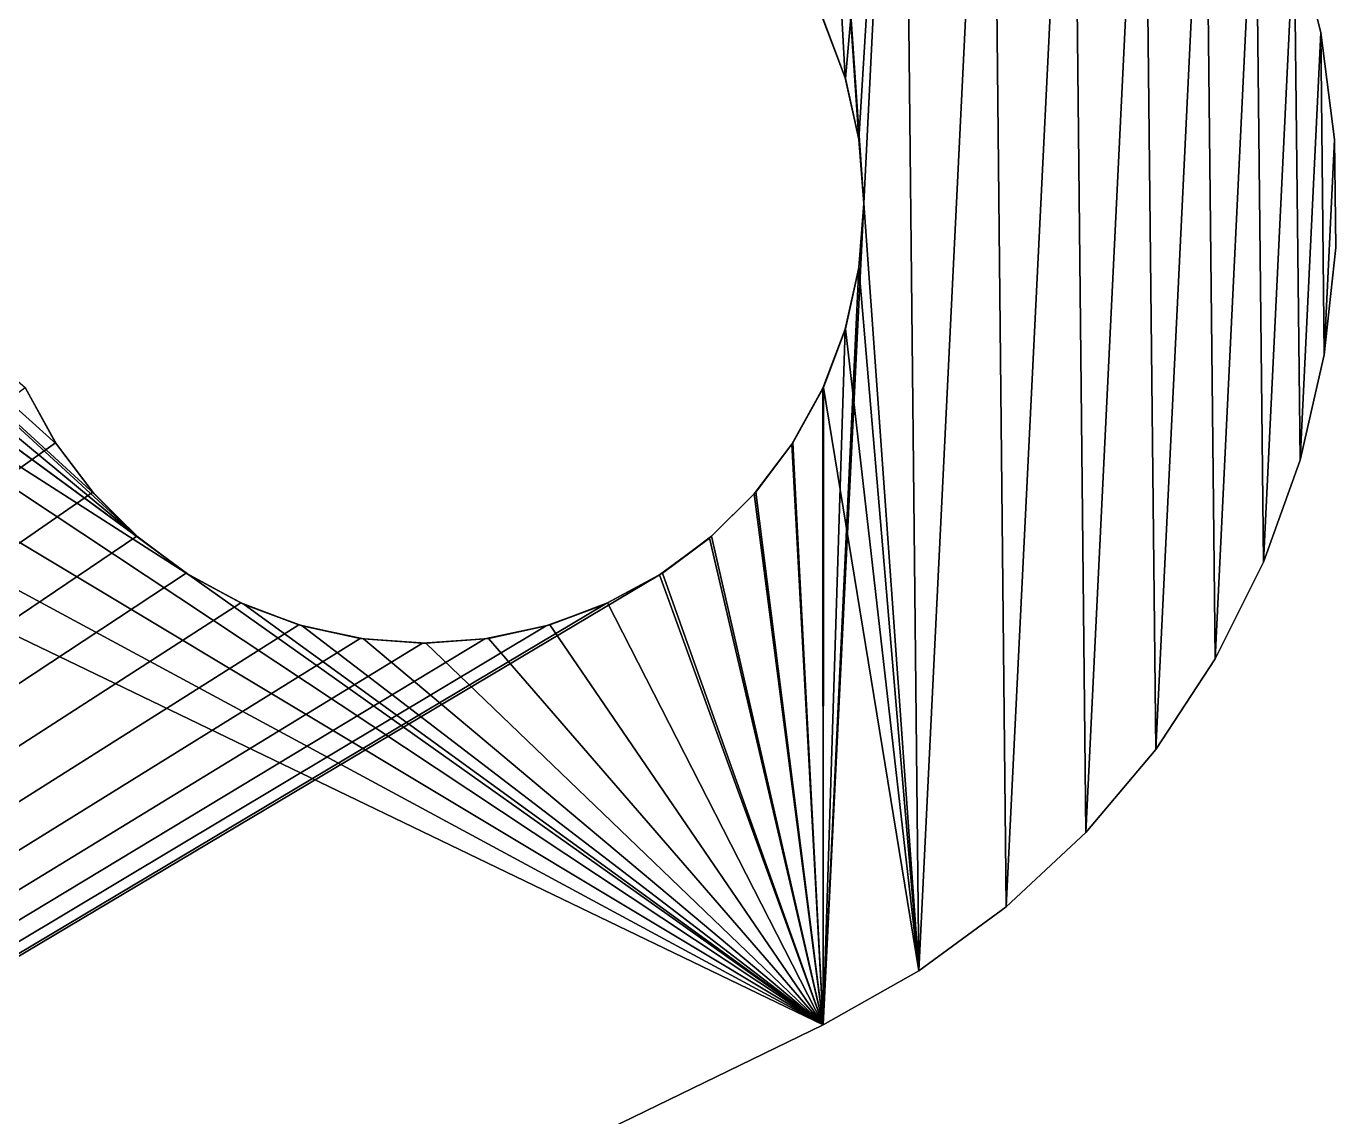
# Model space of a CAD drawing. Header units: metres. Extents: x -0.15 to 4.68, y -0.15 to 1.34.
# Drawn here: x 4.4864 to 4.6801, y 0.5066 to 0.6679 of the extents above; entities that cross this region are included whole.
import ezdxf

# ---------------------------------------------------------------- set-up
doc = ezdxf.new("R2010")
doc.units = ezdxf.units.M
doc.header["$LTSCALE"] = 65.185185
for name, color, linetype in [('10', 7, 'CONTINUOUS'), ('12', 7, 'CONTINUOUS'), ('13', 7, 'CONTINUOUS'), ('14', 7, 'CONTINUOUS'), ('15', 7, 'CONTINUOUS'), ('2', 7, 'CONTINUOUS'), ('3', 7, 'CONTINUOUS'), ('5', 7, 'CONTINUOUS'), ('6', 7, 'CONTINUOUS'), ('7', 7, 'CONTINUOUS'), ('8', 7, 'CONTINUOUS'), ('9', 7, 'CONTINUOUS')]:
    doc.layers.add(name, color=color, linetype=linetype)

msp = doc.modelspace()

# ---------------------------------------------------------------- linework, layer by layer
at = {"layer": '10', "color": 2, "linetype": 'CONTINUOUS'}
for points in [[(4.60433, 0.66884, 0.1625), (4.60758, 0.66025, 0.2125), (4.60426, 0.66898, 0.2125), (4.60433, 0.66884, 0.1625)], [(4.60433, 0.66884, 0.1625), (4.6076, 0.66017, 0.1625), (4.60758, 0.66025, 0.2125), (4.60433, 0.66884, 0.1625)], [(4.6076, 0.66017, 0.1625), (4.60958, 0.65117, 0.2125), (4.60758, 0.66025, 0.2125), (4.6076, 0.66017, 0.1625)], [(4.6076, 0.66017, 0.1625), (4.60958, 0.65114, 0.1625), (4.60958, 0.65117, 0.2125), (4.6076, 0.66017, 0.1625)], [(4.60958, 0.65114, 0.1625), (4.6103, 0.64166, 0.1625), (4.60958, 0.65117, 0.2125), (4.60958, 0.65114, 0.1625)], [(4.6103, 0.64166, 0.1625), (4.6103, 0.64166, 0.2125), (4.60958, 0.65117, 0.2125), (4.6103, 0.64166, 0.1625)]]:
    msp.add_3dface(points, dxfattribs=at)
at = {"layer": '12', "color": 2, "linetype": 'CONTINUOUS'}
for points in [[(3.86349, 0.16041, 0.3925), (4.60428, 0.52023, 0.3925), (3.86349, 0.16041, 0.4425), (3.86349, 0.16041, 0.3925)], [(4.60428, 0.52023, 0.3925), (4.60428, 0.52023, 0.4425), (3.86349, 0.16041, 0.4425), (4.60428, 0.52023, 0.3925)]]:
    msp.add_3dface(points, dxfattribs=at)
at = {"layer": '13', "color": 2, "linetype": 'CONTINUOUS'}
for points in [[(4.6779, 0.66695, 0.3925), (4.67399, 0.68243, 0.3925), (4.6779, 0.66695, 0.4425), (4.6779, 0.66695, 0.3925)], [(4.6779, 0.66695, 0.4425), (4.67399, 0.68243, 0.3925), (4.67399, 0.68243, 0.4425), (4.6779, 0.66695, 0.4425)], [(4.67996, 0.65112, 0.3925), (4.6779, 0.66695, 0.3925), (4.67996, 0.65112, 0.4425), (4.67996, 0.65112, 0.3925)], [(4.67996, 0.65112, 0.4425), (4.6779, 0.66695, 0.3925), (4.6779, 0.66695, 0.4425), (4.67996, 0.65112, 0.4425)], [(4.68013, 0.63516, 0.3925), (4.67996, 0.65112, 0.3925), (4.68013, 0.63516, 0.4425), (4.68013, 0.63516, 0.3925)], [(4.68013, 0.63516, 0.4425), (4.67996, 0.65112, 0.3925), (4.67996, 0.65112, 0.4425), (4.68013, 0.63516, 0.4425)], [(4.67843, 0.61928, 0.3925), (4.68013, 0.63516, 0.3925), (4.67843, 0.61928, 0.4425), (4.67843, 0.61928, 0.3925)], [(4.67843, 0.61928, 0.4425), (4.68013, 0.63516, 0.3925), (4.68013, 0.63516, 0.4425), (4.67843, 0.61928, 0.4425)], [(4.67484, 0.60371, 0.3925), (4.67843, 0.61928, 0.3925), (4.67484, 0.60371, 0.4425), (4.67484, 0.60371, 0.3925)], [(4.67484, 0.60371, 0.4425), (4.67843, 0.61928, 0.3925), (4.67843, 0.61928, 0.4425), (4.67484, 0.60371, 0.4425)], [(4.66945, 0.58866, 0.3925), (4.67484, 0.60371, 0.3925), (4.66945, 0.58866, 0.4425), (4.66945, 0.58866, 0.3925)], [(4.66945, 0.58866, 0.4425), (4.67484, 0.60371, 0.3925), (4.67484, 0.60371, 0.4425), (4.66945, 0.58866, 0.4425)], [(4.6623, 0.57434, 0.3925), (4.66945, 0.58866, 0.3925), (4.6623, 0.57434, 0.4425), (4.6623, 0.57434, 0.3925)], [(4.6623, 0.57434, 0.4425), (4.66945, 0.58866, 0.3925), (4.66945, 0.58866, 0.4425), (4.6623, 0.57434, 0.4425)], [(4.6535, 0.56094, 0.3925), (4.6623, 0.57434, 0.3925), (4.6535, 0.56094, 0.4425), (4.6535, 0.56094, 0.3925)], [(4.6535, 0.56094, 0.4425), (4.6623, 0.57434, 0.3925), (4.6623, 0.57434, 0.4425), (4.6535, 0.56094, 0.4425)], [(4.64314, 0.54866, 0.3925), (4.6535, 0.56094, 0.3925), (4.64314, 0.54866, 0.4425), (4.64314, 0.54866, 0.3925)], [(4.64314, 0.54866, 0.4425), (4.6535, 0.56094, 0.3925), (4.6535, 0.56094, 0.4425), (4.64314, 0.54866, 0.4425)], [(4.63139, 0.53768, 0.3925), (4.64314, 0.54866, 0.3925), (4.63139, 0.53768, 0.4425), (4.63139, 0.53768, 0.3925)], [(4.63139, 0.53768, 0.4425), (4.64314, 0.54866, 0.3925), (4.64314, 0.54866, 0.4425), (4.63139, 0.53768, 0.4425)], [(4.61846, 0.52823, 0.3925), (4.63139, 0.53768, 0.3925), (4.61846, 0.52823, 0.4425), (4.61846, 0.52823, 0.3925)], [(4.61846, 0.52823, 0.4425), (4.63139, 0.53768, 0.3925), (4.63139, 0.53768, 0.4425), (4.61846, 0.52823, 0.4425)], [(4.60428, 0.52023, 0.3925), (4.61846, 0.52823, 0.3925), (4.60428, 0.52023, 0.4425), (4.60428, 0.52023, 0.3925)], [(4.60428, 0.52023, 0.4425), (4.61846, 0.52823, 0.3925), (4.61846, 0.52823, 0.4425), (4.60428, 0.52023, 0.4425)]]:
    msp.add_3dface(points, dxfattribs=at)
at = {"layer": '14', "color": 2, "linetype": 'CONTINUOUS'}
for points in [[(4.60433, 0.66884, 0.1625), (4.61602, 0.75666, 0.1625), (4.6076, 0.66017, 0.1625), (4.60433, 0.66884, 0.1625)], [(4.6076, 0.66017, 0.1625), (4.61602, 0.75666, 0.1625), (4.60958, 0.65114, 0.1625), (4.6076, 0.66017, 0.1625)], [(4.61602, 0.75666, 0.1625), (4.6103, 0.64166, 0.1625), (4.60958, 0.65114, 0.1625), (4.61602, 0.75666, 0.1625)], [(4.61602, 0.75666, 0.1625), (4.61031, 0.64166, 0.1625), (4.6103, 0.64166, 0.1625), (4.61602, 0.75666, 0.1625)], [(4.61602, 0.75666, 0.1625), (4.61846, 0.52823, 0.1625), (4.61031, 0.64166, 0.1625), (4.61602, 0.75666, 0.1625)], [(4.62919, 0.74742, 0.1625), (4.61846, 0.52823, 0.1625), (4.61602, 0.75666, 0.1625), (4.62919, 0.74742, 0.1625)], [(4.63139, 0.53768, 0.1625), (4.61846, 0.52823, 0.1625), (4.62919, 0.74742, 0.1625), (4.63139, 0.53768, 0.1625)], [(4.64116, 0.73672, 0.1625), (4.63139, 0.53768, 0.1625), (4.62919, 0.74742, 0.1625), (4.64116, 0.73672, 0.1625)], [(4.64314, 0.54866, 0.1625), (4.63139, 0.53768, 0.1625), (4.64116, 0.73672, 0.1625), (4.64314, 0.54866, 0.1625)], [(4.65174, 0.72468, 0.1625), (4.64314, 0.54866, 0.1625), (4.64116, 0.73672, 0.1625), (4.65174, 0.72468, 0.1625)], [(4.6535, 0.56094, 0.1625), (4.64314, 0.54866, 0.1625), (4.65174, 0.72468, 0.1625), (4.6535, 0.56094, 0.1625)], [(4.66083, 0.7115, 0.1625), (4.6535, 0.56094, 0.1625), (4.65174, 0.72468, 0.1625), (4.66083, 0.7115, 0.1625)], [(4.6623, 0.57434, 0.1625), (4.6535, 0.56094, 0.1625), (4.66083, 0.7115, 0.1625), (4.6623, 0.57434, 0.1625)], [(4.66827, 0.69734, 0.1625), (4.6623, 0.57434, 0.1625), (4.66083, 0.7115, 0.1625), (4.66827, 0.69734, 0.1625)], [(4.66945, 0.58866, 0.1625), (4.6623, 0.57434, 0.1625), (4.66827, 0.69734, 0.1625), (4.66945, 0.58866, 0.1625)], [(4.67399, 0.68243, 0.1625), (4.66945, 0.58866, 0.1625), (4.66827, 0.69734, 0.1625), (4.67399, 0.68243, 0.1625)], [(4.67484, 0.60371, 0.1625), (4.66945, 0.58866, 0.1625), (4.67399, 0.68243, 0.1625), (4.67484, 0.60371, 0.1625)], [(4.6779, 0.66695, 0.1625), (4.67484, 0.60371, 0.1625), (4.67399, 0.68243, 0.1625), (4.6779, 0.66695, 0.1625)], [(4.67843, 0.61928, 0.1625), (4.67484, 0.60371, 0.1625), (4.6779, 0.66695, 0.1625), (4.67843, 0.61928, 0.1625)], [(4.67996, 0.65112, 0.1625), (4.67843, 0.61928, 0.1625), (4.6779, 0.66695, 0.1625), (4.67996, 0.65112, 0.1625)], [(4.68013, 0.63516, 0.1625), (4.67843, 0.61928, 0.1625), (4.67996, 0.65112, 0.1625), (4.68013, 0.63516, 0.1625)], [(4.60428, 0.52023, 0.1625), (4.61031, 0.64166, 0.1625), (4.61846, 0.52823, 0.1625), (4.60428, 0.52023, 0.1625)], [(4.6103, 0.64166, 0.1625), (4.60428, 0.52023, 0.1625), (4.60958, 0.63216, 0.1625), (4.6103, 0.64166, 0.1625)], [(4.60428, 0.52023, 0.1625), (4.6103, 0.64166, 0.1625), (4.61031, 0.64166, 0.1625), (4.60428, 0.52023, 0.1625)], [(4.60958, 0.63216, 0.1625), (4.60428, 0.52023, 0.1625), (4.60758, 0.62308, 0.1625), (4.60958, 0.63216, 0.1625)], [(4.60758, 0.62308, 0.1625), (4.60428, 0.52023, 0.1625), (4.60426, 0.61435, 0.1625), (4.60758, 0.62308, 0.1625)], [(4.49076, 0.60631, 0.1625), (3.86349, 0.16041, 0.1625), (4.48626, 0.61449, 0.1625), (4.49076, 0.60631, 0.1625)], [(4.60426, 0.61435, 0.1625), (4.60428, 0.52023, 0.1625), (4.59969, 0.60609, 0.1625), (4.60426, 0.61435, 0.1625)], [(4.49626, 0.599, 0.1625), (3.86349, 0.16041, 0.1625), (4.49076, 0.60631, 0.1625), (4.49626, 0.599, 0.1625)], [(4.59969, 0.60609, 0.1625), (4.60428, 0.52023, 0.1625), (4.5941, 0.59873, 0.1625), (4.59969, 0.60609, 0.1625)], [(4.50279, 0.5925, 0.1625), (3.86349, 0.16041, 0.1625), (4.49626, 0.599, 0.1625), (4.50279, 0.5925, 0.1625)], [(4.5941, 0.59873, 0.1625), (4.60428, 0.52023, 0.1625), (4.58747, 0.59221, 0.1625), (4.5941, 0.59873, 0.1625)], [(4.51008, 0.58704, 0.1625), (3.86349, 0.16041, 0.1625), (4.50279, 0.5925, 0.1625), (4.51008, 0.58704, 0.1625)], [(4.58747, 0.59221, 0.1625), (4.60428, 0.52023, 0.1625), (4.5801, 0.58677, 0.1625), (4.58747, 0.59221, 0.1625)], [(4.51817, 0.58261, 0.1625), (3.86349, 0.16041, 0.1625), (4.51008, 0.58704, 0.1625), (4.51817, 0.58261, 0.1625)], [(4.60428, 0.52023, 0.1625), (3.86349, 0.16041, 0.1625), (4.5801, 0.58677, 0.1625), (4.60428, 0.52023, 0.1625)], [(4.5801, 0.58677, 0.1625), (3.86349, 0.16041, 0.1625), (4.57195, 0.58239, 0.1625), (4.5801, 0.58677, 0.1625)], [(4.52674, 0.57937, 0.1625), (3.86349, 0.16041, 0.1625), (4.51817, 0.58261, 0.1625), (4.52674, 0.57937, 0.1625)], [(4.57195, 0.58239, 0.1625), (3.86349, 0.16041, 0.1625), (4.56334, 0.57922, 0.1625), (4.57195, 0.58239, 0.1625)], [(4.53581, 0.57738, 0.1625), (3.86349, 0.16041, 0.1625), (4.52674, 0.57937, 0.1625), (4.53581, 0.57738, 0.1625)], [(4.56334, 0.57922, 0.1625), (3.86349, 0.16041, 0.1625), (4.55427, 0.5773, 0.1625), (4.56334, 0.57922, 0.1625)], [(4.54504, 0.57667, 0.1625), (3.86349, 0.16041, 0.1625), (4.53581, 0.57738, 0.1625), (4.54504, 0.57667, 0.1625)], [(4.55427, 0.5773, 0.1625), (3.86349, 0.16041, 0.1625), (4.54504, 0.57667, 0.1625), (4.55427, 0.5773, 0.1625)]]:
    msp.add_3dface(points, dxfattribs=at)
at = {"layer": '15', "color": 2, "linetype": 'CONTINUOUS'}
for points in [[(4.61602, 0.75666, 0.4425), (4.60189, 0.76421, 0.4425), (4.6103, 0.64166, 0.4425), (4.61602, 0.75666, 0.4425)], [(4.6103, 0.64166, 0.4425), (4.60189, 0.76421, 0.4425), (4.60958, 0.65117, 0.4425), (4.6103, 0.64166, 0.4425)], [(4.60958, 0.65117, 0.4425), (4.60189, 0.76421, 0.4425), (4.60758, 0.66025, 0.4425), (4.60958, 0.65117, 0.4425)], [(4.60758, 0.66025, 0.4425), (4.60189, 0.76421, 0.4425), (4.60426, 0.66898, 0.4425), (4.60758, 0.66025, 0.4425)], [(4.32486, 0.75587, 0.4425), (4.32461, 0.74028, 0.4425), (4.50312, 0.59221, 0.4425), (4.32486, 0.75587, 0.4425)], [(4.48633, 0.61435, 0.4425), (4.32486, 0.75587, 0.4425), (4.49091, 0.60609, 0.4425), (4.48633, 0.61435, 0.4425)], [(4.49091, 0.60609, 0.4425), (4.32486, 0.75587, 0.4425), (4.49649, 0.59873, 0.4425), (4.49091, 0.60609, 0.4425)], [(4.49649, 0.59873, 0.4425), (4.32486, 0.75587, 0.4425), (4.50312, 0.59221, 0.4425), (4.49649, 0.59873, 0.4425)], [(4.61846, 0.52823, 0.4425), (4.61602, 0.75666, 0.4425), (4.6103, 0.64166, 0.4425), (4.61846, 0.52823, 0.4425)], [(4.61846, 0.52823, 0.4425), (4.62919, 0.74742, 0.4425), (4.61602, 0.75666, 0.4425), (4.61846, 0.52823, 0.4425)], [(4.61846, 0.52823, 0.4425), (4.63139, 0.53768, 0.4425), (4.62919, 0.74742, 0.4425), (4.61846, 0.52823, 0.4425)], [(4.63139, 0.53768, 0.4425), (4.64116, 0.73672, 0.4425), (4.62919, 0.74742, 0.4425), (4.63139, 0.53768, 0.4425)], [(4.32461, 0.74028, 0.4425), (4.32246, 0.72493, 0.4425), (4.50312, 0.59221, 0.4425), (4.32461, 0.74028, 0.4425)], [(4.63139, 0.53768, 0.4425), (4.64314, 0.54866, 0.4425), (4.64116, 0.73672, 0.4425), (4.63139, 0.53768, 0.4425)], [(4.64314, 0.54866, 0.4425), (4.65174, 0.72468, 0.4425), (4.64116, 0.73672, 0.4425), (4.64314, 0.54866, 0.4425)], [(4.32246, 0.72493, 0.4425), (4.31836, 0.70983, 0.4425), (4.51049, 0.58677, 0.4425), (4.32246, 0.72493, 0.4425)], [(4.50312, 0.59221, 0.4425), (4.32246, 0.72493, 0.4425), (4.51049, 0.58677, 0.4425), (4.50312, 0.59221, 0.4425)], [(4.64314, 0.54866, 0.4425), (4.6535, 0.56094, 0.4425), (4.65174, 0.72468, 0.4425), (4.64314, 0.54866, 0.4425)], [(4.6535, 0.56094, 0.4425), (4.66083, 0.7115, 0.4425), (4.65174, 0.72468, 0.4425), (4.6535, 0.56094, 0.4425)], [(4.6535, 0.56094, 0.4425), (4.6623, 0.57434, 0.4425), (4.66083, 0.7115, 0.4425), (4.6535, 0.56094, 0.4425)], [(4.6623, 0.57434, 0.4425), (4.66827, 0.69734, 0.4425), (4.66083, 0.7115, 0.4425), (4.6623, 0.57434, 0.4425)], [(4.31245, 0.69541, 0.4425), (4.60428, 0.52023, 0.4425), (4.31836, 0.70983, 0.4425), (4.31245, 0.69541, 0.4425)], [(4.31836, 0.70983, 0.4425), (4.60428, 0.52023, 0.4425), (4.51049, 0.58677, 0.4425), (4.31836, 0.70983, 0.4425)], [(4.6623, 0.57434, 0.4425), (4.66945, 0.58866, 0.4425), (4.66827, 0.69734, 0.4425), (4.6623, 0.57434, 0.4425)], [(4.66945, 0.58866, 0.4425), (4.67399, 0.68243, 0.4425), (4.66827, 0.69734, 0.4425), (4.66945, 0.58866, 0.4425)], [(4.30477, 0.68187, 0.4425), (4.60428, 0.52023, 0.4425), (4.31245, 0.69541, 0.4425), (4.30477, 0.68187, 0.4425)], [(4.2953, 0.66911, 0.4425), (4.60428, 0.52023, 0.4425), (4.30477, 0.68187, 0.4425), (4.2953, 0.66911, 0.4425)], [(4.66945, 0.58866, 0.4425), (4.67484, 0.60371, 0.4425), (4.67399, 0.68243, 0.4425), (4.66945, 0.58866, 0.4425)], [(4.67484, 0.60371, 0.4425), (4.6779, 0.66695, 0.4425), (4.67399, 0.68243, 0.4425), (4.67484, 0.60371, 0.4425)], [(3.86349, 0.16041, 0.4425), (4.60428, 0.52023, 0.4425), (4.2953, 0.66911, 0.4425), (3.86349, 0.16041, 0.4425)], [(4.67484, 0.60371, 0.4425), (4.67843, 0.61928, 0.4425), (4.6779, 0.66695, 0.4425), (4.67484, 0.60371, 0.4425)], [(4.67843, 0.61928, 0.4425), (4.67996, 0.65112, 0.4425), (4.6779, 0.66695, 0.4425), (4.67843, 0.61928, 0.4425)], [(4.67843, 0.61928, 0.4425), (4.68013, 0.63516, 0.4425), (4.67996, 0.65112, 0.4425), (4.67843, 0.61928, 0.4425)], [(4.61846, 0.52823, 0.4425), (4.6103, 0.64166, 0.4425), (4.60958, 0.63219, 0.4425), (4.61846, 0.52823, 0.4425)], [(4.6076, 0.62316, 0.4425), (4.61846, 0.52823, 0.4425), (4.60958, 0.63219, 0.4425), (4.6076, 0.62316, 0.4425)], [(4.60433, 0.61449, 0.4425), (4.61846, 0.52823, 0.4425), (4.6076, 0.62316, 0.4425), (4.60433, 0.61449, 0.4425)], [(4.59983, 0.60631, 0.4425), (4.60428, 0.52023, 0.4425), (4.60433, 0.61449, 0.4425), (4.59983, 0.60631, 0.4425)], [(4.60428, 0.52023, 0.4425), (4.61846, 0.52823, 0.4425), (4.60433, 0.61449, 0.4425), (4.60428, 0.52023, 0.4425)], [(4.59433, 0.599, 0.4425), (4.60428, 0.52023, 0.4425), (4.59983, 0.60631, 0.4425), (4.59433, 0.599, 0.4425)], [(4.58781, 0.5925, 0.4425), (4.60428, 0.52023, 0.4425), (4.59433, 0.599, 0.4425), (4.58781, 0.5925, 0.4425)], [(4.58052, 0.58704, 0.4425), (4.60428, 0.52023, 0.4425), (4.58781, 0.5925, 0.4425), (4.58052, 0.58704, 0.4425)], [(4.57242, 0.58261, 0.4425), (4.60428, 0.52023, 0.4425), (4.58052, 0.58704, 0.4425), (4.57242, 0.58261, 0.4425)], [(4.51049, 0.58677, 0.4425), (4.60428, 0.52023, 0.4425), (4.51864, 0.58239, 0.4425), (4.51049, 0.58677, 0.4425)], [(4.51864, 0.58239, 0.4425), (4.60428, 0.52023, 0.4425), (4.52725, 0.57922, 0.4425), (4.51864, 0.58239, 0.4425)], [(4.56385, 0.57937, 0.4425), (4.60428, 0.52023, 0.4425), (4.57242, 0.58261, 0.4425), (4.56385, 0.57937, 0.4425)], [(4.52725, 0.57922, 0.4425), (4.60428, 0.52023, 0.4425), (4.53633, 0.5773, 0.4425), (4.52725, 0.57922, 0.4425)], [(4.55478, 0.57738, 0.4425), (4.60428, 0.52023, 0.4425), (4.56385, 0.57937, 0.4425), (4.55478, 0.57738, 0.4425)], [(4.53633, 0.5773, 0.4425), (4.60428, 0.52023, 0.4425), (4.54555, 0.57667, 0.4425), (4.53633, 0.5773, 0.4425)], [(4.54555, 0.57667, 0.4425), (4.60428, 0.52023, 0.4425), (4.55478, 0.57738, 0.4425), (4.54555, 0.57667, 0.4425)]]:
    msp.add_3dface(points, dxfattribs=at)
at = {"layer": '2', "color": 2, "linetype": 'CONTINUOUS'}
for points in [[(4.61602, 0.75666, 0.2125), (4.60189, 0.76421, 0.2125), (4.6103, 0.64166, 0.2125), (4.61602, 0.75666, 0.2125)], [(4.6103, 0.64166, 0.2125), (4.60189, 0.76421, 0.2125), (4.60958, 0.65117, 0.2125), (4.6103, 0.64166, 0.2125)], [(4.60958, 0.65117, 0.2125), (4.60189, 0.76421, 0.2125), (4.60758, 0.66025, 0.2125), (4.60958, 0.65117, 0.2125)], [(4.60758, 0.66025, 0.2125), (4.60189, 0.76421, 0.2125), (4.60426, 0.66898, 0.2125), (4.60758, 0.66025, 0.2125)], [(4.32486, 0.75587, 0.2125), (4.32461, 0.74028, 0.2125), (4.50312, 0.59221, 0.2125), (4.32486, 0.75587, 0.2125)], [(4.48633, 0.61435, 0.2125), (4.32486, 0.75587, 0.2125), (4.49091, 0.60609, 0.2125), (4.48633, 0.61435, 0.2125)], [(4.49091, 0.60609, 0.2125), (4.32486, 0.75587, 0.2125), (4.49649, 0.59873, 0.2125), (4.49091, 0.60609, 0.2125)], [(4.49649, 0.59873, 0.2125), (4.32486, 0.75587, 0.2125), (4.50312, 0.59221, 0.2125), (4.49649, 0.59873, 0.2125)], [(4.61846, 0.52823, 0.2125), (4.61602, 0.75666, 0.2125), (4.6103, 0.64166, 0.2125), (4.61846, 0.52823, 0.2125)], [(4.61846, 0.52823, 0.2125), (4.62919, 0.74742, 0.2125), (4.61602, 0.75666, 0.2125), (4.61846, 0.52823, 0.2125)], [(4.61846, 0.52823, 0.2125), (4.63139, 0.53768, 0.2125), (4.62919, 0.74742, 0.2125), (4.61846, 0.52823, 0.2125)], [(4.63139, 0.53768, 0.2125), (4.64116, 0.73672, 0.2125), (4.62919, 0.74742, 0.2125), (4.63139, 0.53768, 0.2125)], [(4.32461, 0.74028, 0.2125), (4.32246, 0.72493, 0.2125), (4.50312, 0.59221, 0.2125), (4.32461, 0.74028, 0.2125)], [(4.63139, 0.53768, 0.2125), (4.64314, 0.54866, 0.2125), (4.64116, 0.73672, 0.2125), (4.63139, 0.53768, 0.2125)], [(4.64314, 0.54866, 0.2125), (4.65174, 0.72468, 0.2125), (4.64116, 0.73672, 0.2125), (4.64314, 0.54866, 0.2125)], [(4.32246, 0.72493, 0.2125), (4.31836, 0.70983, 0.2125), (4.51049, 0.58677, 0.2125), (4.32246, 0.72493, 0.2125)], [(4.50312, 0.59221, 0.2125), (4.32246, 0.72493, 0.2125), (4.51049, 0.58677, 0.2125), (4.50312, 0.59221, 0.2125)], [(4.64314, 0.54866, 0.2125), (4.6535, 0.56094, 0.2125), (4.65174, 0.72468, 0.2125), (4.64314, 0.54866, 0.2125)], [(4.6535, 0.56094, 0.2125), (4.66083, 0.7115, 0.2125), (4.65174, 0.72468, 0.2125), (4.6535, 0.56094, 0.2125)], [(4.6535, 0.56094, 0.2125), (4.6623, 0.57434, 0.2125), (4.66083, 0.7115, 0.2125), (4.6535, 0.56094, 0.2125)], [(4.6623, 0.57434, 0.2125), (4.66827, 0.69734, 0.2125), (4.66083, 0.7115, 0.2125), (4.6623, 0.57434, 0.2125)], [(4.31836, 0.70983, 0.2125), (4.31245, 0.69541, 0.2125), (4.60428, 0.52023, 0.2125), (4.31836, 0.70983, 0.2125)], [(4.31836, 0.70983, 0.2125), (4.60428, 0.52023, 0.2125), (4.51049, 0.58677, 0.2125), (4.31836, 0.70983, 0.2125)], [(4.6623, 0.57434, 0.2125), (4.66945, 0.58866, 0.2125), (4.66827, 0.69734, 0.2125), (4.6623, 0.57434, 0.2125)], [(4.66945, 0.58866, 0.2125), (4.67399, 0.68243, 0.2125), (4.66827, 0.69734, 0.2125), (4.66945, 0.58866, 0.2125)], [(4.31245, 0.69541, 0.2125), (4.30477, 0.68187, 0.2125), (4.60428, 0.52023, 0.2125), (4.31245, 0.69541, 0.2125)], [(4.30477, 0.68187, 0.2125), (4.2953, 0.66911, 0.2125), (4.60428, 0.52023, 0.2125), (4.30477, 0.68187, 0.2125)], [(4.66945, 0.58866, 0.2125), (4.67484, 0.60371, 0.2125), (4.67399, 0.68243, 0.2125), (4.66945, 0.58866, 0.2125)], [(4.67484, 0.60371, 0.2125), (4.6779, 0.66695, 0.2125), (4.67399, 0.68243, 0.2125), (4.67484, 0.60371, 0.2125)], [(4.2953, 0.66911, 0.2125), (3.86349, 0.16041, 0.2125), (4.60428, 0.52023, 0.2125), (4.2953, 0.66911, 0.2125)], [(4.67484, 0.60371, 0.2125), (4.67843, 0.61928, 0.2125), (4.6779, 0.66695, 0.2125), (4.67484, 0.60371, 0.2125)], [(4.67843, 0.61928, 0.2125), (4.67996, 0.65112, 0.2125), (4.6779, 0.66695, 0.2125), (4.67843, 0.61928, 0.2125)], [(4.67843, 0.61928, 0.2125), (4.68013, 0.63516, 0.2125), (4.67996, 0.65112, 0.2125), (4.67843, 0.61928, 0.2125)], [(4.61846, 0.52823, 0.2125), (4.6103, 0.64166, 0.2125), (4.60958, 0.63219, 0.2125), (4.61846, 0.52823, 0.2125)], [(4.6076, 0.62316, 0.2125), (4.61846, 0.52823, 0.2125), (4.60958, 0.63219, 0.2125), (4.6076, 0.62316, 0.2125)], [(4.60433, 0.61449, 0.2125), (4.61846, 0.52823, 0.2125), (4.6076, 0.62316, 0.2125), (4.60433, 0.61449, 0.2125)], [(4.59983, 0.60631, 0.2125), (4.60428, 0.52023, 0.2125), (4.60433, 0.61449, 0.2125), (4.59983, 0.60631, 0.2125)], [(4.60428, 0.52023, 0.2125), (4.61846, 0.52823, 0.2125), (4.60433, 0.61449, 0.2125), (4.60428, 0.52023, 0.2125)], [(4.59433, 0.599, 0.2125), (4.60428, 0.52023, 0.2125), (4.59983, 0.60631, 0.2125), (4.59433, 0.599, 0.2125)], [(4.58781, 0.5925, 0.2125), (4.60428, 0.52023, 0.2125), (4.59433, 0.599, 0.2125), (4.58781, 0.5925, 0.2125)], [(4.58052, 0.58704, 0.2125), (4.60428, 0.52023, 0.2125), (4.58781, 0.5925, 0.2125), (4.58052, 0.58704, 0.2125)], [(4.57242, 0.58261, 0.2125), (4.60428, 0.52023, 0.2125), (4.58052, 0.58704, 0.2125), (4.57242, 0.58261, 0.2125)], [(4.51049, 0.58677, 0.2125), (4.60428, 0.52023, 0.2125), (4.51864, 0.58239, 0.2125), (4.51049, 0.58677, 0.2125)], [(4.51864, 0.58239, 0.2125), (4.60428, 0.52023, 0.2125), (4.52725, 0.57922, 0.2125), (4.51864, 0.58239, 0.2125)], [(4.56385, 0.57937, 0.2125), (4.60428, 0.52023, 0.2125), (4.57242, 0.58261, 0.2125), (4.56385, 0.57937, 0.2125)], [(4.52725, 0.57922, 0.2125), (4.60428, 0.52023, 0.2125), (4.53633, 0.5773, 0.2125), (4.52725, 0.57922, 0.2125)], [(4.55478, 0.57738, 0.2125), (4.60428, 0.52023, 0.2125), (4.56385, 0.57937, 0.2125), (4.55478, 0.57738, 0.2125)], [(4.53633, 0.5773, 0.2125), (4.60428, 0.52023, 0.2125), (4.54555, 0.57667, 0.2125), (4.53633, 0.5773, 0.2125)], [(4.54555, 0.57667, 0.2125), (4.60428, 0.52023, 0.2125), (4.55478, 0.57738, 0.2125), (4.54555, 0.57667, 0.2125)]]:
    msp.add_3dface(points, dxfattribs=at)
at = {"layer": '3', "color": 2, "linetype": 'CONTINUOUS'}
for points in [[(4.60433, 0.66884, 0.3925), (4.61602, 0.75666, 0.3925), (4.6076, 0.66017, 0.3925), (4.60433, 0.66884, 0.3925)], [(4.6076, 0.66017, 0.3925), (4.61602, 0.75666, 0.3925), (4.60958, 0.65114, 0.3925), (4.6076, 0.66017, 0.3925)], [(4.61602, 0.75666, 0.3925), (4.6103, 0.64166, 0.3925), (4.60958, 0.65114, 0.3925), (4.61602, 0.75666, 0.3925)], [(4.61602, 0.75666, 0.3925), (4.61031, 0.64166, 0.3925), (4.6103, 0.64166, 0.3925), (4.61602, 0.75666, 0.3925)], [(4.61602, 0.75666, 0.3925), (4.61846, 0.52823, 0.3925), (4.61031, 0.64166, 0.3925), (4.61602, 0.75666, 0.3925)], [(4.62919, 0.74742, 0.3925), (4.61846, 0.52823, 0.3925), (4.61602, 0.75666, 0.3925), (4.62919, 0.74742, 0.3925)], [(4.63139, 0.53768, 0.3925), (4.61846, 0.52823, 0.3925), (4.62919, 0.74742, 0.3925), (4.63139, 0.53768, 0.3925)], [(4.64116, 0.73672, 0.3925), (4.63139, 0.53768, 0.3925), (4.62919, 0.74742, 0.3925), (4.64116, 0.73672, 0.3925)], [(4.64314, 0.54866, 0.3925), (4.63139, 0.53768, 0.3925), (4.64116, 0.73672, 0.3925), (4.64314, 0.54866, 0.3925)], [(4.65174, 0.72468, 0.3925), (4.64314, 0.54866, 0.3925), (4.64116, 0.73672, 0.3925), (4.65174, 0.72468, 0.3925)], [(4.6535, 0.56094, 0.3925), (4.64314, 0.54866, 0.3925), (4.65174, 0.72468, 0.3925), (4.6535, 0.56094, 0.3925)], [(4.66083, 0.7115, 0.3925), (4.6535, 0.56094, 0.3925), (4.65174, 0.72468, 0.3925), (4.66083, 0.7115, 0.3925)], [(4.6623, 0.57434, 0.3925), (4.6535, 0.56094, 0.3925), (4.66083, 0.7115, 0.3925), (4.6623, 0.57434, 0.3925)], [(4.66827, 0.69734, 0.3925), (4.6623, 0.57434, 0.3925), (4.66083, 0.7115, 0.3925), (4.66827, 0.69734, 0.3925)], [(4.66945, 0.58866, 0.3925), (4.6623, 0.57434, 0.3925), (4.66827, 0.69734, 0.3925), (4.66945, 0.58866, 0.3925)], [(4.67399, 0.68243, 0.3925), (4.66945, 0.58866, 0.3925), (4.66827, 0.69734, 0.3925), (4.67399, 0.68243, 0.3925)], [(4.67484, 0.60371, 0.3925), (4.66945, 0.58866, 0.3925), (4.67399, 0.68243, 0.3925), (4.67484, 0.60371, 0.3925)], [(4.6779, 0.66695, 0.3925), (4.67484, 0.60371, 0.3925), (4.67399, 0.68243, 0.3925), (4.6779, 0.66695, 0.3925)], [(4.67843, 0.61928, 0.3925), (4.67484, 0.60371, 0.3925), (4.6779, 0.66695, 0.3925), (4.67843, 0.61928, 0.3925)], [(4.67996, 0.65112, 0.3925), (4.67843, 0.61928, 0.3925), (4.6779, 0.66695, 0.3925), (4.67996, 0.65112, 0.3925)], [(4.68013, 0.63516, 0.3925), (4.67843, 0.61928, 0.3925), (4.67996, 0.65112, 0.3925), (4.68013, 0.63516, 0.3925)], [(4.60428, 0.52023, 0.3925), (4.61031, 0.64166, 0.3925), (4.61846, 0.52823, 0.3925), (4.60428, 0.52023, 0.3925)], [(4.6103, 0.64166, 0.3925), (4.60428, 0.52023, 0.3925), (4.60958, 0.63216, 0.3925), (4.6103, 0.64166, 0.3925)], [(4.60428, 0.52023, 0.3925), (4.6103, 0.64166, 0.3925), (4.61031, 0.64166, 0.3925), (4.60428, 0.52023, 0.3925)], [(4.60958, 0.63216, 0.3925), (4.60428, 0.52023, 0.3925), (4.60758, 0.62308, 0.3925), (4.60958, 0.63216, 0.3925)], [(4.60758, 0.62308, 0.3925), (4.60428, 0.52023, 0.3925), (4.60426, 0.61435, 0.3925), (4.60758, 0.62308, 0.3925)], [(4.49076, 0.60631, 0.3925), (3.86349, 0.16041, 0.3925), (4.48626, 0.61449, 0.3925), (4.49076, 0.60631, 0.3925)], [(4.60426, 0.61435, 0.3925), (4.60428, 0.52023, 0.3925), (4.59969, 0.60609, 0.3925), (4.60426, 0.61435, 0.3925)], [(4.49626, 0.599, 0.3925), (3.86349, 0.16041, 0.3925), (4.49076, 0.60631, 0.3925), (4.49626, 0.599, 0.3925)], [(4.59969, 0.60609, 0.3925), (4.60428, 0.52023, 0.3925), (4.5941, 0.59873, 0.3925), (4.59969, 0.60609, 0.3925)], [(4.50279, 0.5925, 0.3925), (3.86349, 0.16041, 0.3925), (4.49626, 0.599, 0.3925), (4.50279, 0.5925, 0.3925)], [(4.5941, 0.59873, 0.3925), (4.60428, 0.52023, 0.3925), (4.58747, 0.59221, 0.3925), (4.5941, 0.59873, 0.3925)], [(4.51008, 0.58704, 0.3925), (3.86349, 0.16041, 0.3925), (4.50279, 0.5925, 0.3925), (4.51008, 0.58704, 0.3925)], [(4.58747, 0.59221, 0.3925), (4.60428, 0.52023, 0.3925), (4.5801, 0.58677, 0.3925), (4.58747, 0.59221, 0.3925)], [(4.51817, 0.58261, 0.3925), (3.86349, 0.16041, 0.3925), (4.51008, 0.58704, 0.3925), (4.51817, 0.58261, 0.3925)], [(4.60428, 0.52023, 0.3925), (3.86349, 0.16041, 0.3925), (4.5801, 0.58677, 0.3925), (4.60428, 0.52023, 0.3925)], [(4.5801, 0.58677, 0.3925), (3.86349, 0.16041, 0.3925), (4.57195, 0.58239, 0.3925), (4.5801, 0.58677, 0.3925)], [(4.52674, 0.57937, 0.3925), (3.86349, 0.16041, 0.3925), (4.51817, 0.58261, 0.3925), (4.52674, 0.57937, 0.3925)], [(4.57195, 0.58239, 0.3925), (3.86349, 0.16041, 0.3925), (4.56334, 0.57922, 0.3925), (4.57195, 0.58239, 0.3925)], [(4.53581, 0.57738, 0.3925), (3.86349, 0.16041, 0.3925), (4.52674, 0.57937, 0.3925), (4.53581, 0.57738, 0.3925)], [(4.56334, 0.57922, 0.3925), (3.86349, 0.16041, 0.3925), (4.55427, 0.5773, 0.3925), (4.56334, 0.57922, 0.3925)], [(4.54504, 0.57667, 0.3925), (3.86349, 0.16041, 0.3925), (4.53581, 0.57738, 0.3925), (4.54504, 0.57667, 0.3925)], [(4.55427, 0.5773, 0.3925), (3.86349, 0.16041, 0.3925), (4.54504, 0.57667, 0.3925), (4.55427, 0.5773, 0.3925)]]:
    msp.add_3dface(points, dxfattribs=at)
at = {"layer": '5', "color": 2, "linetype": 'CONTINUOUS'}
for points in [[(4.6779, 0.66695, 0.1625), (4.67399, 0.68243, 0.1625), (4.6779, 0.66695, 0.2125), (4.6779, 0.66695, 0.1625)], [(4.6779, 0.66695, 0.2125), (4.67399, 0.68243, 0.1625), (4.67399, 0.68243, 0.2125), (4.6779, 0.66695, 0.2125)], [(4.67996, 0.65112, 0.1625), (4.6779, 0.66695, 0.1625), (4.67996, 0.65112, 0.2125), (4.67996, 0.65112, 0.1625)], [(4.67996, 0.65112, 0.2125), (4.6779, 0.66695, 0.1625), (4.6779, 0.66695, 0.2125), (4.67996, 0.65112, 0.2125)], [(4.68013, 0.63516, 0.1625), (4.67996, 0.65112, 0.1625), (4.68013, 0.63516, 0.2125), (4.68013, 0.63516, 0.1625)], [(4.68013, 0.63516, 0.2125), (4.67996, 0.65112, 0.1625), (4.67996, 0.65112, 0.2125), (4.68013, 0.63516, 0.2125)], [(4.67843, 0.61928, 0.1625), (4.68013, 0.63516, 0.1625), (4.67843, 0.61928, 0.2125), (4.67843, 0.61928, 0.1625)], [(4.67843, 0.61928, 0.2125), (4.68013, 0.63516, 0.1625), (4.68013, 0.63516, 0.2125), (4.67843, 0.61928, 0.2125)], [(4.67484, 0.60371, 0.1625), (4.67843, 0.61928, 0.1625), (4.67484, 0.60371, 0.2125), (4.67484, 0.60371, 0.1625)], [(4.67484, 0.60371, 0.2125), (4.67843, 0.61928, 0.1625), (4.67843, 0.61928, 0.2125), (4.67484, 0.60371, 0.2125)], [(4.66945, 0.58866, 0.1625), (4.67484, 0.60371, 0.1625), (4.66945, 0.58866, 0.2125), (4.66945, 0.58866, 0.1625)], [(4.66945, 0.58866, 0.2125), (4.67484, 0.60371, 0.1625), (4.67484, 0.60371, 0.2125), (4.66945, 0.58866, 0.2125)], [(4.6623, 0.57434, 0.1625), (4.66945, 0.58866, 0.1625), (4.6623, 0.57434, 0.2125), (4.6623, 0.57434, 0.1625)], [(4.6623, 0.57434, 0.2125), (4.66945, 0.58866, 0.1625), (4.66945, 0.58866, 0.2125), (4.6623, 0.57434, 0.2125)], [(4.6535, 0.56094, 0.1625), (4.6623, 0.57434, 0.1625), (4.6535, 0.56094, 0.2125), (4.6535, 0.56094, 0.1625)], [(4.6535, 0.56094, 0.2125), (4.6623, 0.57434, 0.1625), (4.6623, 0.57434, 0.2125), (4.6535, 0.56094, 0.2125)], [(4.64314, 0.54866, 0.1625), (4.6535, 0.56094, 0.1625), (4.64314, 0.54866, 0.2125), (4.64314, 0.54866, 0.1625)], [(4.64314, 0.54866, 0.2125), (4.6535, 0.56094, 0.1625), (4.6535, 0.56094, 0.2125), (4.64314, 0.54866, 0.2125)], [(4.63139, 0.53768, 0.1625), (4.64314, 0.54866, 0.1625), (4.63139, 0.53768, 0.2125), (4.63139, 0.53768, 0.1625)], [(4.63139, 0.53768, 0.2125), (4.64314, 0.54866, 0.1625), (4.64314, 0.54866, 0.2125), (4.63139, 0.53768, 0.2125)], [(4.61846, 0.52823, 0.1625), (4.63139, 0.53768, 0.1625), (4.61846, 0.52823, 0.2125), (4.61846, 0.52823, 0.1625)], [(4.61846, 0.52823, 0.2125), (4.63139, 0.53768, 0.1625), (4.63139, 0.53768, 0.2125), (4.61846, 0.52823, 0.2125)], [(4.60428, 0.52023, 0.1625), (4.61846, 0.52823, 0.1625), (4.60428, 0.52023, 0.2125), (4.60428, 0.52023, 0.1625)], [(4.60428, 0.52023, 0.2125), (4.61846, 0.52823, 0.1625), (4.61846, 0.52823, 0.2125), (4.60428, 0.52023, 0.2125)]]:
    msp.add_3dface(points, dxfattribs=at)
at = {"layer": '6', "color": 2, "linetype": 'CONTINUOUS'}
for points in [[(3.86349, 0.16041, 0.2125), (3.86349, 0.16041, 0.1625), (4.60428, 0.52023, 0.1625), (3.86349, 0.16041, 0.2125)], [(3.86349, 0.16041, 0.2125), (4.60428, 0.52023, 0.1625), (4.60428, 0.52023, 0.2125), (3.86349, 0.16041, 0.2125)]]:
    msp.add_3dface(points, dxfattribs=at)
at = {"layer": '7', "color": 2, "linetype": 'CONTINUOUS'}
for points in [[(4.6103, 0.64166, 0.3925), (4.60958, 0.63216, 0.3925), (4.6103, 0.64166, 0.4425), (4.6103, 0.64166, 0.3925)], [(4.6103, 0.64166, 0.4425), (4.60958, 0.63216, 0.3925), (4.60958, 0.63219, 0.4425), (4.6103, 0.64166, 0.4425)], [(4.60958, 0.63216, 0.3925), (4.60758, 0.62308, 0.3925), (4.6076, 0.62316, 0.4425), (4.60958, 0.63216, 0.3925)], [(4.60958, 0.63216, 0.3925), (4.6076, 0.62316, 0.4425), (4.60958, 0.63219, 0.4425), (4.60958, 0.63216, 0.3925)], [(4.60758, 0.62308, 0.3925), (4.60426, 0.61435, 0.3925), (4.60433, 0.61449, 0.4425), (4.60758, 0.62308, 0.3925)], [(4.60758, 0.62308, 0.3925), (4.60433, 0.61449, 0.4425), (4.6076, 0.62316, 0.4425), (4.60758, 0.62308, 0.3925)], [(4.49076, 0.60631, 0.3925), (4.48626, 0.61449, 0.3925), (4.48633, 0.61435, 0.4425), (4.49076, 0.60631, 0.3925)], [(4.49076, 0.60631, 0.3925), (4.48633, 0.61435, 0.4425), (4.49091, 0.60609, 0.4425), (4.49076, 0.60631, 0.3925)], [(4.60426, 0.61435, 0.3925), (4.59969, 0.60609, 0.3925), (4.59983, 0.60631, 0.4425), (4.60426, 0.61435, 0.3925)], [(4.60426, 0.61435, 0.3925), (4.59983, 0.60631, 0.4425), (4.60433, 0.61449, 0.4425), (4.60426, 0.61435, 0.3925)], [(4.49626, 0.599, 0.3925), (4.49076, 0.60631, 0.3925), (4.49091, 0.60609, 0.4425), (4.49626, 0.599, 0.3925)], [(4.59969, 0.60609, 0.3925), (4.59433, 0.599, 0.4425), (4.59983, 0.60631, 0.4425), (4.59969, 0.60609, 0.3925)], [(4.49626, 0.599, 0.3925), (4.49091, 0.60609, 0.4425), (4.49649, 0.59873, 0.4425), (4.49626, 0.599, 0.3925)], [(4.59969, 0.60609, 0.3925), (4.5941, 0.59873, 0.3925), (4.59433, 0.599, 0.4425), (4.59969, 0.60609, 0.3925)], [(4.50279, 0.5925, 0.3925), (4.49626, 0.599, 0.3925), (4.49649, 0.59873, 0.4425), (4.50279, 0.5925, 0.3925)], [(4.50279, 0.5925, 0.3925), (4.49649, 0.59873, 0.4425), (4.50312, 0.59221, 0.4425), (4.50279, 0.5925, 0.3925)], [(4.5941, 0.59873, 0.3925), (4.58747, 0.59221, 0.3925), (4.58781, 0.5925, 0.4425), (4.5941, 0.59873, 0.3925)], [(4.5941, 0.59873, 0.3925), (4.58781, 0.5925, 0.4425), (4.59433, 0.599, 0.4425), (4.5941, 0.59873, 0.3925)], [(4.51008, 0.58704, 0.3925), (4.50279, 0.5925, 0.3925), (4.50312, 0.59221, 0.4425), (4.51008, 0.58704, 0.3925)], [(4.51008, 0.58704, 0.3925), (4.50312, 0.59221, 0.4425), (4.51049, 0.58677, 0.4425), (4.51008, 0.58704, 0.3925)], [(4.58747, 0.59221, 0.3925), (4.5801, 0.58677, 0.3925), (4.58052, 0.58704, 0.4425), (4.58747, 0.59221, 0.3925)], [(4.58747, 0.59221, 0.3925), (4.58052, 0.58704, 0.4425), (4.58781, 0.5925, 0.4425), (4.58747, 0.59221, 0.3925)], [(4.51817, 0.58261, 0.3925), (4.51008, 0.58704, 0.3925), (4.51049, 0.58677, 0.4425), (4.51817, 0.58261, 0.3925)], [(4.5801, 0.58677, 0.3925), (4.57242, 0.58261, 0.4425), (4.58052, 0.58704, 0.4425), (4.5801, 0.58677, 0.3925)], [(4.51817, 0.58261, 0.3925), (4.51049, 0.58677, 0.4425), (4.51864, 0.58239, 0.4425), (4.51817, 0.58261, 0.3925)], [(4.5801, 0.58677, 0.3925), (4.57195, 0.58239, 0.3925), (4.57242, 0.58261, 0.4425), (4.5801, 0.58677, 0.3925)], [(4.52674, 0.57937, 0.3925), (4.51817, 0.58261, 0.3925), (4.51864, 0.58239, 0.4425), (4.52674, 0.57937, 0.3925)], [(4.52674, 0.57937, 0.3925), (4.51864, 0.58239, 0.4425), (4.52725, 0.57922, 0.4425), (4.52674, 0.57937, 0.3925)], [(4.57195, 0.58239, 0.3925), (4.56334, 0.57922, 0.3925), (4.56385, 0.57937, 0.4425), (4.57195, 0.58239, 0.3925)], [(4.57195, 0.58239, 0.3925), (4.56385, 0.57937, 0.4425), (4.57242, 0.58261, 0.4425), (4.57195, 0.58239, 0.3925)], [(4.53581, 0.57738, 0.3925), (4.52674, 0.57937, 0.3925), (4.52725, 0.57922, 0.4425), (4.53581, 0.57738, 0.3925)], [(4.53581, 0.57738, 0.3925), (4.52725, 0.57922, 0.4425), (4.53633, 0.5773, 0.4425), (4.53581, 0.57738, 0.3925)], [(4.56334, 0.57922, 0.3925), (4.55427, 0.5773, 0.3925), (4.55478, 0.57738, 0.4425), (4.56334, 0.57922, 0.3925)], [(4.56334, 0.57922, 0.3925), (4.55478, 0.57738, 0.4425), (4.56385, 0.57937, 0.4425), (4.56334, 0.57922, 0.3925)], [(4.54504, 0.57667, 0.3925), (4.53581, 0.57738, 0.3925), (4.53633, 0.5773, 0.4425), (4.54504, 0.57667, 0.3925)], [(4.54504, 0.57667, 0.3925), (4.53633, 0.5773, 0.4425), (4.54555, 0.57667, 0.4425), (4.54504, 0.57667, 0.3925)], [(4.55427, 0.5773, 0.3925), (4.54504, 0.57667, 0.3925), (4.54555, 0.57667, 0.4425), (4.55427, 0.5773, 0.3925)], [(4.55427, 0.5773, 0.3925), (4.54555, 0.57667, 0.4425), (4.55478, 0.57738, 0.4425), (4.55427, 0.5773, 0.3925)]]:
    msp.add_3dface(points, dxfattribs=at)
at = {"layer": '8', "color": 2, "linetype": 'CONTINUOUS'}
for points in [[(4.60433, 0.66884, 0.3925), (4.60758, 0.66025, 0.4425), (4.60426, 0.66898, 0.4425), (4.60433, 0.66884, 0.3925)], [(4.60433, 0.66884, 0.3925), (4.6076, 0.66017, 0.3925), (4.60758, 0.66025, 0.4425), (4.60433, 0.66884, 0.3925)], [(4.6076, 0.66017, 0.3925), (4.60958, 0.65117, 0.4425), (4.60758, 0.66025, 0.4425), (4.6076, 0.66017, 0.3925)], [(4.6076, 0.66017, 0.3925), (4.60958, 0.65114, 0.3925), (4.60958, 0.65117, 0.4425), (4.6076, 0.66017, 0.3925)], [(4.60958, 0.65114, 0.3925), (4.6103, 0.64166, 0.3925), (4.60958, 0.65117, 0.4425), (4.60958, 0.65114, 0.3925)], [(4.6103, 0.64166, 0.3925), (4.6103, 0.64166, 0.4425), (4.60958, 0.65117, 0.4425), (4.6103, 0.64166, 0.3925)]]:
    msp.add_3dface(points, dxfattribs=at)
at = {"layer": '9', "color": 2, "linetype": 'CONTINUOUS'}
for points in [[(4.6103, 0.64166, 0.1625), (4.60958, 0.63216, 0.1625), (4.6103, 0.64166, 0.2125), (4.6103, 0.64166, 0.1625)], [(4.6103, 0.64166, 0.2125), (4.60958, 0.63216, 0.1625), (4.60958, 0.63219, 0.2125), (4.6103, 0.64166, 0.2125)], [(4.60958, 0.63216, 0.1625), (4.60758, 0.62308, 0.1625), (4.6076, 0.62316, 0.2125), (4.60958, 0.63216, 0.1625)], [(4.60958, 0.63216, 0.1625), (4.6076, 0.62316, 0.2125), (4.60958, 0.63219, 0.2125), (4.60958, 0.63216, 0.1625)], [(4.60758, 0.62308, 0.1625), (4.60426, 0.61435, 0.1625), (4.60433, 0.61449, 0.2125), (4.60758, 0.62308, 0.1625)], [(4.60758, 0.62308, 0.1625), (4.60433, 0.61449, 0.2125), (4.6076, 0.62316, 0.2125), (4.60758, 0.62308, 0.1625)], [(4.49076, 0.60631, 0.1625), (4.48626, 0.61449, 0.1625), (4.48633, 0.61435, 0.2125), (4.49076, 0.60631, 0.1625)], [(4.49076, 0.60631, 0.1625), (4.48633, 0.61435, 0.2125), (4.49091, 0.60609, 0.2125), (4.49076, 0.60631, 0.1625)], [(4.60426, 0.61435, 0.1625), (4.59969, 0.60609, 0.1625), (4.59983, 0.60631, 0.2125), (4.60426, 0.61435, 0.1625)], [(4.60426, 0.61435, 0.1625), (4.59983, 0.60631, 0.2125), (4.60433, 0.61449, 0.2125), (4.60426, 0.61435, 0.1625)], [(4.49626, 0.599, 0.1625), (4.49076, 0.60631, 0.1625), (4.49091, 0.60609, 0.2125), (4.49626, 0.599, 0.1625)], [(4.59969, 0.60609, 0.1625), (4.59433, 0.599, 0.2125), (4.59983, 0.60631, 0.2125), (4.59969, 0.60609, 0.1625)], [(4.49626, 0.599, 0.1625), (4.49091, 0.60609, 0.2125), (4.49649, 0.59873, 0.2125), (4.49626, 0.599, 0.1625)], [(4.59969, 0.60609, 0.1625), (4.5941, 0.59873, 0.1625), (4.59433, 0.599, 0.2125), (4.59969, 0.60609, 0.1625)], [(4.50279, 0.5925, 0.1625), (4.49626, 0.599, 0.1625), (4.49649, 0.59873, 0.2125), (4.50279, 0.5925, 0.1625)], [(4.50279, 0.5925, 0.1625), (4.49649, 0.59873, 0.2125), (4.50312, 0.59221, 0.2125), (4.50279, 0.5925, 0.1625)], [(4.5941, 0.59873, 0.1625), (4.58747, 0.59221, 0.1625), (4.58781, 0.5925, 0.2125), (4.5941, 0.59873, 0.1625)], [(4.5941, 0.59873, 0.1625), (4.58781, 0.5925, 0.2125), (4.59433, 0.599, 0.2125), (4.5941, 0.59873, 0.1625)], [(4.51008, 0.58704, 0.1625), (4.50279, 0.5925, 0.1625), (4.50312, 0.59221, 0.2125), (4.51008, 0.58704, 0.1625)], [(4.51008, 0.58704, 0.1625), (4.50312, 0.59221, 0.2125), (4.51049, 0.58677, 0.2125), (4.51008, 0.58704, 0.1625)], [(4.58747, 0.59221, 0.1625), (4.5801, 0.58677, 0.1625), (4.58052, 0.58704, 0.2125), (4.58747, 0.59221, 0.1625)], [(4.58747, 0.59221, 0.1625), (4.58052, 0.58704, 0.2125), (4.58781, 0.5925, 0.2125), (4.58747, 0.59221, 0.1625)], [(4.51817, 0.58261, 0.1625), (4.51008, 0.58704, 0.1625), (4.51049, 0.58677, 0.2125), (4.51817, 0.58261, 0.1625)], [(4.5801, 0.58677, 0.1625), (4.57242, 0.58261, 0.2125), (4.58052, 0.58704, 0.2125), (4.5801, 0.58677, 0.1625)], [(4.51817, 0.58261, 0.1625), (4.51049, 0.58677, 0.2125), (4.51864, 0.58239, 0.2125), (4.51817, 0.58261, 0.1625)], [(4.5801, 0.58677, 0.1625), (4.57195, 0.58239, 0.1625), (4.57242, 0.58261, 0.2125), (4.5801, 0.58677, 0.1625)], [(4.52674, 0.57937, 0.1625), (4.51817, 0.58261, 0.1625), (4.51864, 0.58239, 0.2125), (4.52674, 0.57937, 0.1625)], [(4.52674, 0.57937, 0.1625), (4.51864, 0.58239, 0.2125), (4.52725, 0.57922, 0.2125), (4.52674, 0.57937, 0.1625)], [(4.57195, 0.58239, 0.1625), (4.56334, 0.57922, 0.1625), (4.56385, 0.57937, 0.2125), (4.57195, 0.58239, 0.1625)], [(4.57195, 0.58239, 0.1625), (4.56385, 0.57937, 0.2125), (4.57242, 0.58261, 0.2125), (4.57195, 0.58239, 0.1625)], [(4.53581, 0.57738, 0.1625), (4.52674, 0.57937, 0.1625), (4.52725, 0.57922, 0.2125), (4.53581, 0.57738, 0.1625)], [(4.53581, 0.57738, 0.1625), (4.52725, 0.57922, 0.2125), (4.53633, 0.5773, 0.2125), (4.53581, 0.57738, 0.1625)], [(4.56334, 0.57922, 0.1625), (4.55427, 0.5773, 0.1625), (4.55478, 0.57738, 0.2125), (4.56334, 0.57922, 0.1625)], [(4.56334, 0.57922, 0.1625), (4.55478, 0.57738, 0.2125), (4.56385, 0.57937, 0.2125), (4.56334, 0.57922, 0.1625)], [(4.54504, 0.57667, 0.1625), (4.53581, 0.57738, 0.1625), (4.53633, 0.5773, 0.2125), (4.54504, 0.57667, 0.1625)], [(4.54504, 0.57667, 0.1625), (4.53633, 0.5773, 0.2125), (4.54555, 0.57667, 0.2125), (4.54504, 0.57667, 0.1625)], [(4.55427, 0.5773, 0.1625), (4.54504, 0.57667, 0.1625), (4.54555, 0.57667, 0.2125), (4.55427, 0.5773, 0.1625)], [(4.55427, 0.5773, 0.1625), (4.54555, 0.57667, 0.2125), (4.55478, 0.57738, 0.2125), (4.55427, 0.5773, 0.1625)]]:
    msp.add_3dface(points, dxfattribs=at)

doc.saveas('drawing.dxf')
